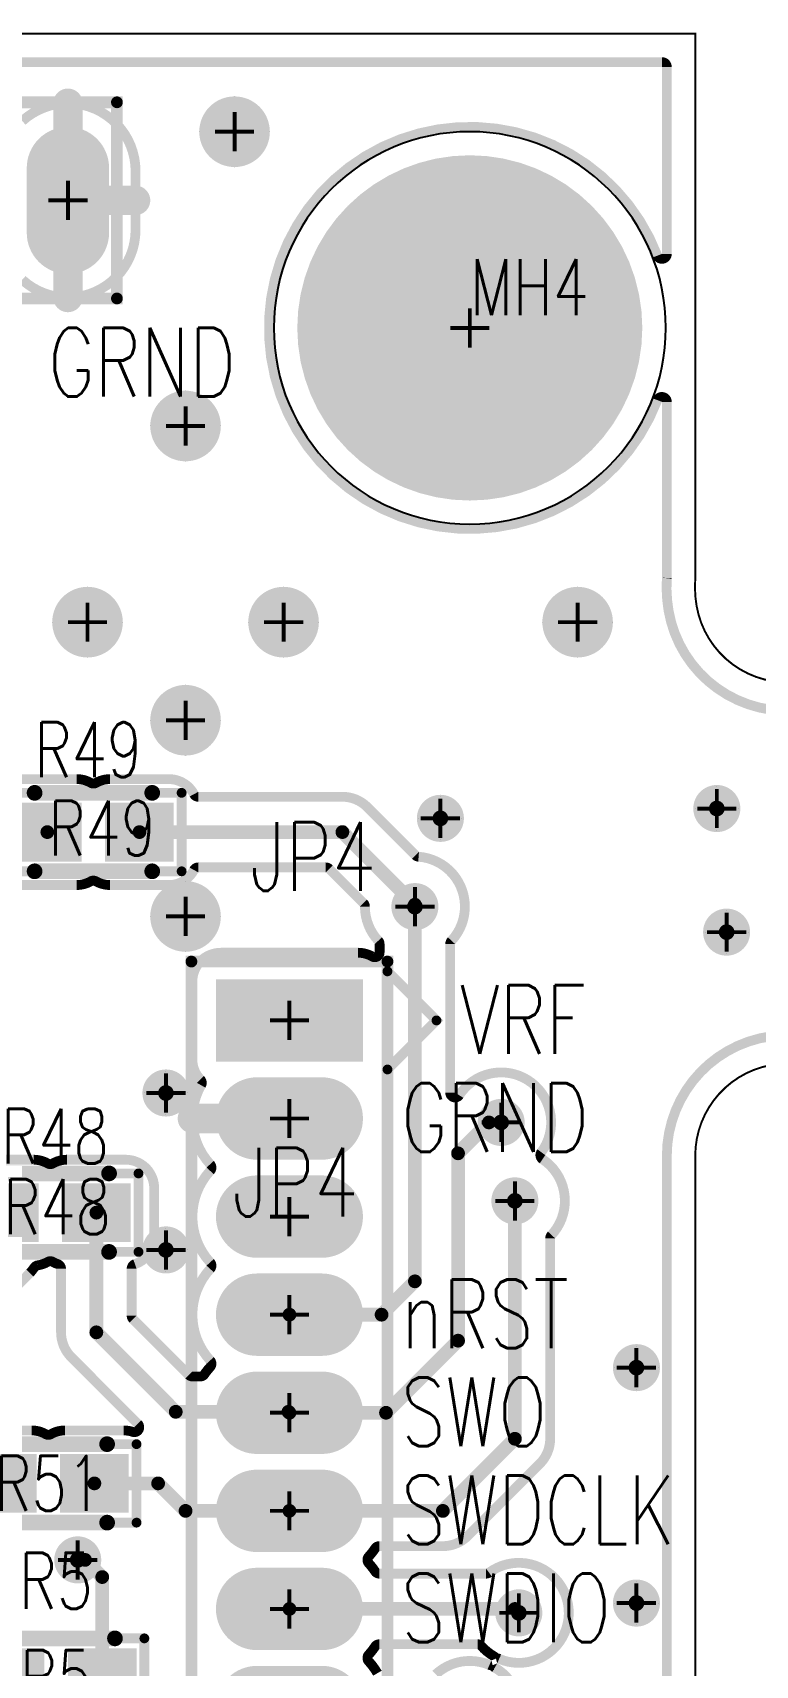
# Model space of a CAD drawing. Extents: x -0.08 to 4.16, y -0.29 to 1.7.
# Drawn here: x 2.372 to 2.741, y 0.868 to 1.7 of the extents above; entities that cross this region are included whole.
import ezdxf
from ezdxf.enums import TextEntityAlignment as Align

# ---------------------------------------------------------------- set-up
doc = ezdxf.new("R2010")
doc.units = 0
doc.header["$MEASUREMENT"] = 0
for name, pattern in [('KEEPOUT_00011110$0', [2, 1, 1]), ('SIG_11', [2, 1, 1]), ('SIG_30', [2, 1, 1]), ('SIG_69', [2, 1, 1]), ('SIG_79', [2, 1, 1]), ('SIG_80', [2, 1, 1]), ('SIG_96', [2, 1, 1]), ('SIG_97', [2, 1, 1])]:
    doc.linetypes.add(name, pattern=pattern)
doc.layers.get('0').update_dxf_attribs({"linetype": 'CONTINUOUS'})
for name, color, linetype in [('BOARD_CUTOUT_00', 130, 'CONTINUOUS'), ('BOARD_OUTLINE_00', 130, 'CONTINUOUS'), ('DRIL_NPLTE_THRU_01', 34, 'CONTINUOUS'), ('DRIL_NPLTE_THRU_02', 136, 'CONTINUOUS'), ('DRIL_NPLTE_THRU_03', 136, 'CONTINUOUS'), ('DRIL_NPLTE_THRU_04', 146, 'CONTINUOUS'), ('DRIL_NPLTE_THRU_05', 106, 'CONTINUOUS'), ('DRIL_NPLTE_THRU_06', 253, 'CONTINUOUS'), ('DRIL_PLTE_THRU_01', 34, 'CONTINUOUS'), ('DRIL_PLTE_THRU_02', 136, 'CONTINUOUS'), ('DRIL_PLTE_THRU_03', 136, 'CONTINUOUS'), ('DRIL_PLTE_THRU_04', 146, 'CONTINUOUS'), ('DRIL_PLTE_THRU_05', 106, 'CONTINUOUS'), ('DRIL_PLTE_THRU_06', 253, 'CONTINUOUS'), ('DRIL_SYMBOL', 130, 'CONTINUOUS'), ('KEEPOUT_00', 1, 'CONTINUOUS'), ('PADS_BOT', 255, 'CONTINUOUS'), ('PADS_INNER', 43, 'CONTINUOUS'), ('PADS_TOP', 43, 'CONTINUOUS'), ('PADS_XR_121', 2, 'CONTINUOUS'), ('PADS_XR_122', 2, 'CONTINUOUS'), ('PADS_XR_123', 2, 'CONTINUOUS'), ('PADS_XR_128', 2, 'CONTINUOUS'), ('PART_NAME_126', 16, 'CONTINUOUS'), ('PART_NAME_127', 1, 'CONTINUOUS'), ('PART_TOP_2DLINE_126', 16, 'CONTINUOUS'), ('PART_TOP_2DLINE_127', 1, 'CONTINUOUS'), ('POUR_OUTLINE_01', 34, 'CONTINUOUS'), ('POUR_PADTHERM_01', 34, 'CONTINUOUS'), ('POUR_VIATHERM_01', 34, 'CONTINUOUS'), ('POUR_VOID_01', 34, 'CONTINUOUS'), ('TEXT_126', 231, 'CONTINUOUS'), ('TRACE_01', 34, 'CONTINUOUS'), ('VIAPTS', 2, 'CONTINUOUS')]:
    doc.layers.add(name, color=color, linetype=linetype)
doc.styles.add('W0$005', font='simplex', dxfattribs={"width": 0.75})

# ---------------------------------------------------------------- blocks, each defined once
blk = doc.blocks.new('SMOOTH_0$001')
at = {"const_width": 0.0005}
blk.add_lwpolyline([(-0.00025, 0, 1), (0.00025, 0, 1)], format="xyb", close=True, dxfattribs=at)
blk = doc.blocks.new('BOARD_89')
at = {"layer": 'BOARD_CUTOUT_00', "const_width": 0.001}
blk.add_lwpolyline([(2.71, 1.128, -0.414214), (2.757, 1.175, -0.414214), (2.804, 1.128), (2.804, 0.56629, -0.917938), (2.71068, 0.55832, -0.060287), (2.71, 0.572)], format="xyb", close=True, dxfattribs=at)
at = {"layer": 'BOARD_OUTLINE_00', "const_width": 0.001}
blk.add_lwpolyline([(0, 0), (2.71, 0), (2.71, 0.278, -1), (2.804, 0.278), (2.804, 0), (4.155, 0), (4.155, 1.7), (2.804, 1.7), (2.804, 1.41629, -0.917938), (2.71068, 1.40832, -0.060287), (2.71, 1.422), (2.71, 1.7), (0, 1.7)], format="xyb", close=True, dxfattribs=at)
at = {"layer": 'BOARD_CUTOUT_00'}
blk.add_blockref('SMOOTH_0$001', (2.71, 1.128), dxfattribs=at)
blk = doc.blocks.new('POUR_VOID_2042')
at = {"layer": 'POUR_VOID_01', "const_width": 0.005}
blk.add_lwpolyline([(16.361, 6.74248, -1.836478), (16.33636, 6.70744, 0.305614), (16.33404, 6.709), (16.3305, 6.709, 0.276983), (16.32829, 6.70768, -0.276982), (16.3155, 6.7), (16.2855, 6.7, -0.131651), (16.27825, 6.70194, 0.267944), (16.27575, 6.70194, -0.131651), (16.2685, 6.7), (16.2385, 6.7, -0.276982), (16.22571, 6.70768, 0.276983), (16.2235, 6.709), (16.21907, 6.709, 0.189554), (16.21737, 6.70833, -2.296198), (16.21737, 6.74567, 0.189554), (16.21907, 6.745), (16.2235, 6.745, 0.276983), (16.22571, 6.74632, -0.276982), (16.2385, 6.754), (16.2685, 6.754, -0.131651), (16.27575, 6.75206, 0.267944), (16.27825, 6.75206, -0.131651), (16.2855, 6.754), (16.3155, 6.754, -0.276982), (16.32829, 6.74632, 0.276983), (16.3305, 6.745), (16.35125, 6.745, -0.125966), (16.3599, 6.74279, 0.115996)], format="xyb", close=True, dxfattribs=at)
blk = doc.blocks.new('POUR_OUTLINE_2041')
at = {"layer": 'POUR_OUTLINE_01', "const_width": 0.005}
blk.add_lwpolyline([(16.602, 6.72672), (16.602, 6.73093, 0.189554), (16.60133, 6.73263, -0.189555), (16.5945, 6.75), (16.5945, 6.75001, 0.198912), (16.59377, 6.75178), (16.57628, 6.76927, 0.198912), (16.57451, 6.77), (16.5095, 6.77, 0.276983), (16.50729, 6.76868, -0.276982), (16.4945, 6.761), (16.4645, 6.761, -0.131651), (16.45725, 6.76294, 0.267944), (16.45475, 6.76294, -0.131651), (16.4475, 6.761), (16.4175, 6.761, -0.276982), (16.40471, 6.76868, 0.276983), (16.4025, 6.77), (16.15424, 6.77, 0.198912), (16.15247, 6.76927), (16.14922, 6.76602, 0.191947), (16.14849, 6.76432, -0.645664), (16.10563, 6.74633, 0.189554), (16.10393, 6.747), (16.0927, 6.747, 0.490309), (16.09028, 6.74387, -0.063251), (16.0909, 6.739), (16.0909, 6.684, -0.557723), (16.06267, 6.66656, 0.23637), (16.06043, 6.66656, -0.236369), (16.04297, 6.66656, 0.23637), (16.04073, 6.66656, -0.236369), (16.02327, 6.66656, 0.23637), (16.02103, 6.66656, -0.236369), (16.00357, 6.66656, 0.23637), (16.00133, 6.66656, -0.236369), (15.98387, 6.66656, 0.23637), (15.98163, 6.66656, -0.236369), (15.96417, 6.66656, 0.23637), (15.96193, 6.66656, -0.236369), (15.94447, 6.66656, 0.23637), (15.94223, 6.66656, -0.236369), (15.92477, 6.66656, 0.23637), (15.92253, 6.66656, -0.236369), (15.90507, 6.66656, 0.23637), (15.90283, 6.66656, -0.100468), (15.89534, 6.66454, 0.395681), (15.893, 6.66204), (15.893, 6.66107, 0.189554), (15.89367, 6.65937, -2.296198), (15.85633, 6.65937, 0.189554), (15.857, 6.66107), (15.857, 6.662, 0.41155), (15.85452, 6.6645, -0.114273), (15.84597, 6.66656, 0.23637), (15.84373, 6.66656, -0.236369), (15.82627, 6.66656, 0.23637), (15.82403, 6.66656, -0.107369), (15.81601, 6.66451, 0.403596), (15.8136, 6.66201), (15.8136, 6.63524, 0.198912), (15.81433, 6.63347), (15.83907, 6.60873, 0.198912), (15.84084, 6.608), (15.93791, 6.608, 0.662767), (15.9397, 6.61224, -0.974783), (15.97537, 6.64867, 0.189554), (15.97707, 6.648), (16.02125, 6.648, -0.166407), (16.03228, 6.64422, 0.166407), (16.03381, 6.6437), (16.08801, 6.6437, 0.403596), (16.09051, 6.64611, -0.403598), (16.11, 6.6649), (16.165, 6.6649, -0.359148), (16.18414, 6.64911, 0.600994), (16.18837, 6.64782), (16.21527, 6.67473, -0.138272), (16.22379, 6.6795, 0.224272), (16.22546, 6.68084, -0.28709), (16.2385, 6.689), (16.2685, 6.689, -0.131651), (16.27575, 6.68706, 0.267944), (16.27825, 6.68706, -0.131651), (16.2855, 6.689), (16.3155, 6.689, -0.414214), (16.33, 6.6745), (16.33, 6.6495, -0.414214), (16.3155, 6.635), (16.2855, 6.635, -0.131651), (16.27825, 6.63694, 0.267944), (16.27575, 6.63694, -0.131651), (16.2685, 6.635), (16.2385, 6.635, -0.134178), (16.23113, 6.63702, 0.342226), (16.22809, 6.63663), (16.21822, 6.62677, 0.668179), (16.21999, 6.6225), (16.22513, 6.6225, 0.230204), (16.2271, 6.62346, -0.230202), (16.2385, 6.629), (16.2685, 6.629, -0.131651), (16.27575, 6.62706, 0.267944), (16.27825, 6.62706, -0.131651), (16.2855, 6.629), (16.3155, 6.629, -0.414214), (16.33, 6.6145), (16.33, 6.5895, -0.158521), (16.32723, 6.58097, 0.612985), (16.32925, 6.577), (16.37862, 6.577, 0.449186), (16.3811, 6.57979, -0.029485), (16.381, 6.5815), (16.381, 6.6065, -0.414214), (16.3955, 6.621), (16.4255, 6.621, -0.131651), (16.43275, 6.61906, 0.267944), (16.43525, 6.61906, -0.131651), (16.4425, 6.621), (16.4725, 6.621, -0.414214), (16.487, 6.6065), (16.487, 6.5815, -0.320694), (16.47719, 6.56778, 0.320694), (16.4755, 6.56541), (16.4755, 6.54149, 0.198912), (16.47623, 6.53972), (16.50472, 6.51123, 0.198912), (16.50649, 6.5105), (16.51054, 6.5105, 0.246638), (16.5126, 6.51158, -0.034595), (16.51557, 6.51531, 0.388942), (16.51557, 6.51869, -0.388943), (16.51557, 6.56531, 0.388942), (16.51557, 6.56869, -0.388943), (16.51557, 6.61531, 0.388942), (16.51557, 6.61869, -0.324649), (16.51095, 6.65896, 0.332005), (16.51057, 6.66192, -0.194507), (16.5065, 6.672), (16.5065, 6.712, -0.414214), (16.521, 6.7265), (16.591, 6.7265, -0.131647), (16.59825, 6.72456, 0.577342)], format="xyb", close=True, dxfattribs=at)
blk.add_blockref('POUR_VOID_2042', (0, 0))
blk = doc.blocks.new('POUR_OUTLINE_2040')
at = {"layer": 'POUR_OUTLINE_01', "const_width": 0.005}
blk.add_lwpolyline([(16.47609, 6.48225, 0.791591), (16.47865, 6.48639), (16.44477, 6.52027, -0.198912), (16.4395, 6.533), (16.4395, 6.56541, 0.320694), (16.43781, 6.56778, -0.04857), (16.43525, 6.56894, 0.267944), (16.43275, 6.56894, -0.095299), (16.42757, 6.56715, 0.215625), (16.42584, 6.56604, -0.050169), (16.42358, 6.56323), (16.40695, 6.54636, -0.200769), (16.39413, 6.541), (16.30224, 6.541, 0.668179), (16.30047, 6.53673), (16.30347, 6.53373, 0.198912), (16.30524, 6.533), (16.3155, 6.533, -0.414214), (16.33, 6.5185), (16.33, 6.4935, -0.414214), (16.3155, 6.479), (16.2855, 6.479, -0.131651), (16.27825, 6.48094, 0.267944), (16.27575, 6.48094, -0.067287), (16.27216, 6.47947, 0.247373), (16.27043, 6.4779, -0.11031), (16.26623, 6.47127), (16.25723, 6.46227, -0.085194), (16.25226, 6.45876, 0.798847), (16.25333, 6.454), (16.2685, 6.454, -0.131651), (16.27575, 6.45206, 0.267944), (16.27825, 6.45206, -0.131651), (16.2855, 6.454), (16.29051, 6.454, 0.198912), (16.29228, 6.45473), (16.30627, 6.46873, -0.198912), (16.319, 6.474), (16.33293, 6.474, 0.189554), (16.33463, 6.47467, -0.39324), (16.36937, 6.47467, 0.189554), (16.37107, 6.474), (16.3795, 6.474, 0.276983), (16.38171, 6.47532, -0.276982), (16.3945, 6.483), (16.4245, 6.483, -0.131651), (16.43175, 6.48106, 0.267944), (16.43425, 6.48106, -0.131651), (16.4415, 6.483), (16.4715, 6.483, -0.080719)], format="xyb", close=True, dxfattribs=at)
blk = doc.blocks.new('POUR_OUTLINE_2008')
at = {"layer": 'POUR_OUTLINE_01', "const_width": 0.005}
for points in [[(16.83659, 6.85584, -0.49778), (16.74939, 6.90086, -0.058234), (16.74849, 6.91741, 0.015565), (16.7485, 6.91756), (16.7485, 7.0073, 0.831395), (16.74367, 7.0082, -5.385002), (16.74367, 7.0818, 0.831395), (16.7485, 7.0827), (16.7485, 7.178, 0.414214), (16.746, 7.1805), (16.22524, 7.1805, 0.668179)], [(16.41969, 7.15043, -0.652553), (16.4775, 7.125), (16.4775, 7.095, -0.652553), (16.41969, 7.06957, 0.388942)], [(16.4175, 6.815), (16.4475, 6.815, -0.131651), (16.45475, 6.81306, 0.267944), (16.45725, 6.81306, -0.131651), (16.4645, 6.815), (16.4945, 6.815, -0.276982), (16.50729, 6.80732, 0.276983), (16.5095, 6.806), (16.583, 6.806, -0.198912), (16.59573, 6.80073), (16.6203, 6.77616, 0.179771), (16.62188, 6.77543, -0.629113), (16.63867, 6.73263, 0.189554), (16.638, 6.73093), (16.638, 6.65522, 0.747165), (16.6426, 6.65386, -1.032075), (16.68448, 6.62481, 0.429429), (16.68511, 6.62124, -0.462806), (16.68967, 6.58263, 0.189554), (16.689, 6.58093), (16.689, 6.47875, -0.198912), (16.68373, 6.46602), (16.64698, 6.42927, -0.198912), (16.63425, 6.424), (16.6018, 6.424, 0.250971), (16.59972, 6.42288, -0.038681), (16.59643, 6.41869, 0.388942), (16.59643, 6.41531, -0.038681), (16.59972, 6.41112, 0.250971), (16.6018, 6.41), (16.65633, 6.41, 0.160744), (16.65782, 6.41049, -1.726649), (16.66297, 6.36656, 0.16851), (16.66134, 6.36667, 0.16851), (16.66026, 6.36791, -0.081678), (16.65386, 6.37315, 0.215502), (16.65198, 6.374), (16.6018, 6.374, 0.250971), (16.59972, 6.37288, -0.038681), (16.59643, 6.36869, 0.388942), (16.59643, 6.36531, -0.054623), (16.60088, 6.35925, 0.267949)], [(16.63063, 6.35867, -0.296669), (16.65803, 6.36344, 0.16851), (16.65966, 6.36333, 0.16851), (16.66074, 6.36209, -0.942309), (16.63797, 6.31656, 0.16851)], [(16.7485, 6.06756), (16.7485, 6.623, -0.548444), (16.83596, 6.67875, 0.537808)]]:
    blk.add_lwpolyline(points, format="xyb", dxfattribs=at)
blk = doc.blocks.new('POUR_VIATHERM_2050')
at = {"layer": 'POUR_VIATHERM_01'}
for points in [[(16.779, 6.748), (16.779, 6.748)], [(16.768, 6.737), (16.768, 6.737)], [(16.79, 6.737), (16.79, 6.737)], [(16.779, 6.726), (16.779, 6.726)]]:
    blk.add_lwpolyline(points, dxfattribs=at)
blk = doc.blocks.new('POUR_VIATHERM_2051')
at = {"layer": 'POUR_VIATHERM_01'}
for points in [[(16.774, 6.811), (16.774, 6.811)], [(16.763, 6.8), (16.763, 6.8)], [(16.785, 6.8), (16.785, 6.8)], [(16.774, 6.789), (16.774, 6.789)]]:
    blk.add_lwpolyline(points, dxfattribs=at)
blk = doc.blocks.new('POUR_VIATHERM_2053')
at = {"layer": 'POUR_VIATHERM_01'}
for points in [[(16.633, 6.806), (16.633, 6.806)], [(16.622, 6.795), (16.622, 6.795)], [(16.644, 6.795), (16.644, 6.795)], [(16.633, 6.784), (16.633, 6.784)]]:
    blk.add_lwpolyline(points, dxfattribs=at)
blk = doc.blocks.new('POUR_VIATHERM_2054')
at = {"layer": 'POUR_VIATHERM_01'}
for points in [[(16.703, 6.913), (16.703, 6.913)], [(16.685, 6.895), (16.685, 6.895)], [(16.721, 6.895), (16.721, 6.895)], [(16.703, 6.877), (16.703, 6.877)]]:
    blk.add_lwpolyline(points, dxfattribs=at)
blk = doc.blocks.new('POUR_VIATHERM_2243')
at = {"layer": 'POUR_VIATHERM_01'}
for points in [[(16.733, 6.406), (16.733, 6.406)], [(16.722, 6.395), (16.722, 6.395)], [(16.744, 6.395), (16.744, 6.395)], [(16.733, 6.384), (16.733, 6.384)]]:
    blk.add_lwpolyline(points, dxfattribs=at)
blk = doc.blocks.new('POUR_VIATHERM_2264')
at = {"layer": 'POUR_VIATHERM_01'}
for points in [[(16.733, 6.526), (16.733, 6.526)], [(16.722, 6.515), (16.722, 6.515)], [(16.744, 6.515), (16.744, 6.515)], [(16.733, 6.504), (16.733, 6.504)]]:
    blk.add_lwpolyline(points, dxfattribs=at)
blk = doc.blocks.new('POUR_VIATHERM_2286')
at = {"layer": 'POUR_VIATHERM_01'}
for points in [[(16.503, 7.013), (16.503, 7.013)], [(16.485, 6.995), (16.485, 6.995)], [(16.521, 6.995), (16.521, 6.995)], [(16.503, 6.977), (16.503, 6.977)]]:
    blk.add_lwpolyline(points, dxfattribs=at)
blk = doc.blocks.new('POUR_VIATHERM_2287')
at = {"layer": 'POUR_VIATHERM_01'}
for points in [[(16.453, 6.913), (16.453, 6.913)], [(16.435, 6.895), (16.435, 6.895)], [(16.471, 6.895), (16.471, 6.895)], [(16.453, 6.877), (16.453, 6.877)]]:
    blk.add_lwpolyline(points, dxfattribs=at)
blk = doc.blocks.new('POUR_VIATHERM_2288')
at = {"layer": 'POUR_VIATHERM_01'}
for points in [[(16.503, 6.863), (16.503, 6.863)], [(16.485, 6.845), (16.485, 6.845)], [(16.521, 6.845), (16.521, 6.845)], [(16.503, 6.827), (16.503, 6.827)]]:
    blk.add_lwpolyline(points, dxfattribs=at)
blk = doc.blocks.new('POUR_VIATHERM_2289')
at = {"layer": 'POUR_VIATHERM_01'}
for points in [[(16.553, 6.913), (16.553, 6.913)], [(16.535, 6.895), (16.535, 6.895)], [(16.571, 6.895), (16.571, 6.895)], [(16.553, 6.877), (16.553, 6.877)]]:
    blk.add_lwpolyline(points, dxfattribs=at)
blk = doc.blocks.new('POUR_VIATHERM_2295')
at = {"layer": 'POUR_VIATHERM_01'}
for points in [[(16.528, 7.163), (16.528, 7.163)], [(16.51, 7.145), (16.51, 7.145)], [(16.546, 7.145), (16.546, 7.145)], [(16.528, 7.127), (16.528, 7.127)]]:
    blk.add_lwpolyline(points, dxfattribs=at)
blk = doc.blocks.new('POUR_PADTHERM_2405')
at = {"layer": 'POUR_PADTHERM_01', "const_width": 0.0075}
for points in [[(16.43925, 7.1595), (16.43925, 7.145, 1), (16.44675, 7.145), (16.44675, 7.1595, 1), (16.43925, 7.1595)], [(16.4775, 7.11375), (16.463, 7.11375, 1), (16.463, 7.10625), (16.4775, 7.10625, 1), (16.4775, 7.11375)], [(16.44675, 7.0605), (16.44675, 7.075, 1), (16.43925, 7.075), (16.43925, 7.0605, 1), (16.44675, 7.0605)]]:
    blk.add_lwpolyline(points, format="xyb", dxfattribs=at)
blk = doc.blocks.new('POUR_VIATHERM_2206')
at = {"layer": 'POUR_VIATHERM_01'}
for points in [[(16.503, 6.763), (16.503, 6.763)], [(16.485, 6.745), (16.485, 6.745)], [(16.521, 6.745), (16.521, 6.745)], [(16.503, 6.727), (16.503, 6.727)]]:
    blk.add_lwpolyline(points, dxfattribs=at)
blk = doc.blocks.new('POUR_VIATHERM_2207')
at = {"layer": 'POUR_VIATHERM_01'}
for points in [[(16.493, 6.666), (16.493, 6.666)], [(16.482, 6.655), (16.482, 6.655)], [(16.504, 6.655), (16.504, 6.655)], [(16.493, 6.644), (16.493, 6.644)]]:
    blk.add_lwpolyline(points, dxfattribs=at)
blk = doc.blocks.new('POUR_VIATHERM_2208')
at = {"layer": 'POUR_VIATHERM_01'}
for points in [[(16.493, 6.586), (16.493, 6.586)], [(16.504, 6.575), (16.504, 6.575)], [(16.493, 6.564), (16.493, 6.564)]]:
    blk.add_lwpolyline(points, dxfattribs=at)
blk = doc.blocks.new('POUR_PADTHERM_2399')
at = {"layer": 'POUR_PADTHERM_01', "const_width": 0.0075}
blk.add_lwpolyline([(16.5065, 6.63825), (16.521, 6.63825, 1), (16.521, 6.64575), (16.5065, 6.64575, 1), (16.5065, 6.63825)], format="xyb", dxfattribs=at)
blk = doc.blocks.new('POUR_HEADER_1')
for name in ['POUR_OUTLINE_2008', 'POUR_PADTHERM_2405', 'POUR_VIATHERM_2295', 'POUR_VIATHERM_2286', 'POUR_VIATHERM_2287', 'POUR_VIATHERM_2289', 'POUR_VIATHERM_2054', 'POUR_VIATHERM_2288', 'POUR_VIATHERM_2053', 'POUR_VIATHERM_2051', 'POUR_OUTLINE_2041', 'POUR_VIATHERM_2206', 'POUR_VIATHERM_2050', 'POUR_VIATHERM_2207', 'POUR_PADTHERM_2399', 'POUR_VIATHERM_2208', 'POUR_OUTLINE_2040', 'POUR_VIATHERM_2264', 'POUR_VIATHERM_2243']:
    blk.add_blockref(name, (-17.378, -6.845))
blk = doc.blocks.new('SMOOTH_0$006')
at = {"const_width": 0.003}
blk.add_lwpolyline([(-0.0015, 0, 1), (0.0015, 0, 1)], format="xyb", close=True, dxfattribs=at)
blk = doc.blocks.new('SMOOTH_0$005')
at = {"const_width": 0.0025}
blk.add_lwpolyline([(-0.00125, 0, 1), (0.00125, 0, 1)], format="xyb", close=True, dxfattribs=at)
blk = doc.blocks.new('PART_BODY_TOP_70')
at = {"layer": 'PART_TOP_2DLINE_126', "const_width": 0.005}
blk.add_lwpolyline([(-0.025, 0.05), (0, 0.075), (0.025, 0.05)], dxfattribs=at)
at = {"layer": 'PART_TOP_2DLINE_126', "const_width": 0.006}
blk.add_lwpolyline([(0.725, 0.05), (-0.03, 0.05), (-0.03, -0.05), (0.725, -0.05)], close=True, dxfattribs=at)
at = {"layer": 'PART_TOP_2DLINE_127', "const_width": 0.005}
blk.add_lwpolyline([(-0.025, 0.05), (0, 0.075), (0.025, 0.05)], dxfattribs=at)
at = {"layer": 'PART_TOP_2DLINE_127', "const_width": 0.006}
blk.add_lwpolyline([(0.725, 0.05), (-0.03, 0.05), (-0.03, -0.05), (0.725, -0.05)], close=True, dxfattribs=at)
at = {"layer": 'PART_TOP_2DLINE_126'}
for name, p in [('SMOOTH_0$005', (0, 0.075)), ('SMOOTH_0$006', (-0.03, 0.05)), ('SMOOTH_0$005', (-0.025, 0.05)), ('SMOOTH_0$005', (0.025, 0.05)), ('SMOOTH_0$006', (0.725, 0.05)), ('SMOOTH_0$006', (-0.03, -0.05)), ('SMOOTH_0$006', (0.725, -0.05))]:
    blk.add_blockref(name, p, dxfattribs=at)
at = {"layer": 'PART_TOP_2DLINE_127'}
for name, p in [('SMOOTH_0$005', (0, 0.075)), ('SMOOTH_0$006', (-0.03, 0.05)), ('SMOOTH_0$005', (-0.025, 0.05)), ('SMOOTH_0$005', (0.025, 0.05)), ('SMOOTH_0$006', (0.725, 0.05)), ('SMOOTH_0$006', (-0.03, -0.05)), ('SMOOTH_0$006', (0.725, -0.05))]:
    blk.add_blockref(name, p, dxfattribs=at)
blk = doc.blocks.new('DRIL_SYMBOL_0$026')
at = {"layer": 'DRIL_SYMBOL', "const_width": 0.002}
for points in [[(0, -0.01), (0, 0.01)], [(-0.01, 0), (0.01, 0)]]:
    blk.add_lwpolyline(points, dxfattribs=at)
blk = doc.blocks.new('DRIL_HOLE_0$026')
at = {"const_width": 0.013}
blk.add_lwpolyline([(-0.0065, 0, 1), (0.0065, 0, 1)], format="xyb", close=True, dxfattribs=at)
blk.add_blockref('DRIL_SYMBOL_0$026', (0, 0))
blk = doc.blocks.new('PAD_29')
at = {"const_width": 0.02}
blk.add_lwpolyline([(-0.015, -0.01), (0.015, -0.01, 1), (0.015, 0.01), (-0.015, 0.01, 1)], format="xyb", close=True, dxfattribs=at)
blk = doc.blocks.new('PAD_30')
at = {"const_width": 0.04}
blk.add_lwpolyline([(-0.035, 0), (0.035, 0)], dxfattribs=at)
blk = doc.blocks.new('PAD_31')
at = {"const_width": 0.042}
blk.add_lwpolyline([(-0.0375, 0), (0.0375, 0)], dxfattribs=at)
blk = doc.blocks.new('STK_TOP_193')
at = {"layer": 'DRIL_PLTE_THRU_01'}
blk.add_blockref('DRIL_HOLE_0$026', (0, 0), dxfattribs=at)
at = {"layer": 'DRIL_PLTE_THRU_02'}
blk.add_blockref('DRIL_HOLE_0$026', (0, 0), dxfattribs=at)
at = {"layer": 'DRIL_PLTE_THRU_03'}
blk.add_blockref('DRIL_HOLE_0$026', (0, 0), dxfattribs=at)
at = {"layer": 'DRIL_PLTE_THRU_04'}
blk.add_blockref('DRIL_HOLE_0$026', (0, 0), dxfattribs=at)
at = {"layer": 'DRIL_PLTE_THRU_05'}
blk.add_blockref('DRIL_HOLE_0$026', (0, 0), dxfattribs=at)
at = {"layer": 'DRIL_PLTE_THRU_06'}
blk.add_blockref('DRIL_HOLE_0$026', (0, 0), dxfattribs=at)
at = {"layer": 'PADS_BOT', "rotation": 90}
blk.add_blockref('PAD_30', (0, 0), dxfattribs=at)
at = {"layer": 'PADS_INNER', "rotation": 90}
blk.add_blockref('PAD_29', (0, 0), dxfattribs=at)
at = {"layer": 'PADS_TOP', "rotation": 90}
blk.add_blockref('PAD_30', (0, 0), dxfattribs=at)
at = {"layer": 'PADS_XR_121', "rotation": 90}
blk.add_blockref('PAD_31', (0, 0), dxfattribs=at)
at = {"layer": 'PADS_XR_128', "rotation": 90}
blk.add_blockref('PAD_31', (0, 0), dxfattribs=at)
blk = doc.blocks.new('PAD_32')
at = {"const_width": 0.021}
blk.add_lwpolyline([(-0.0165, -0.0105), (0.0165, -0.0105, 1), (0.0165, 0.0105), (-0.0165, 0.0105, 1)], format="xyb", close=True, dxfattribs=at)
blk = doc.blocks.new('STK_TOP_192')
at = {"layer": 'DRIL_PLTE_THRU_01'}
blk.add_blockref('DRIL_HOLE_0$026', (0, 0), dxfattribs=at)
at = {"layer": 'DRIL_PLTE_THRU_02'}
blk.add_blockref('DRIL_HOLE_0$026', (0, 0), dxfattribs=at)
at = {"layer": 'DRIL_PLTE_THRU_03'}
blk.add_blockref('DRIL_HOLE_0$026', (0, 0), dxfattribs=at)
at = {"layer": 'DRIL_PLTE_THRU_04'}
blk.add_blockref('DRIL_HOLE_0$026', (0, 0), dxfattribs=at)
at = {"layer": 'DRIL_PLTE_THRU_05'}
blk.add_blockref('DRIL_HOLE_0$026', (0, 0), dxfattribs=at)
at = {"layer": 'DRIL_PLTE_THRU_06'}
blk.add_blockref('DRIL_HOLE_0$026', (0, 0), dxfattribs=at)
at = {"layer": 'PADS_BOT', "rotation": 90}
blk.add_blockref('PAD_29', (0, 0), dxfattribs=at)
at = {"layer": 'PADS_INNER', "rotation": 90}
blk.add_blockref('PAD_29', (0, 0), dxfattribs=at)
at = {"layer": 'PADS_TOP', "rotation": 90}
blk.add_blockref('PAD_29', (0, 0), dxfattribs=at)
at = {"layer": 'PADS_XR_121', "rotation": 90}
blk.add_blockref('PAD_32', (0, 0), dxfattribs=at)
at = {"layer": 'PADS_XR_128', "rotation": 90}
blk.add_blockref('PAD_32', (0, 0), dxfattribs=at)
blk = doc.blocks.new('SYM_TOP_20')
for name, p in [('PART_BODY_TOP_70', (0, 0)), ('STK_TOP_193', (0, 0)), ('STK_TOP_192', (0.05, 0)), ('STK_TOP_192', (0.1, 0)), ('STK_TOP_192', (0.15, 0)), ('STK_TOP_192', (0.2, 0)), ('STK_TOP_192', (0.25, 0)), ('STK_TOP_192', (0.3, 0)), ('STK_TOP_192', (0.35, 0)), ('STK_TOP_192', (0.4, 0)), ('STK_TOP_192', (0.45, 0)), ('STK_TOP_192', (0.5, 0)), ('STK_TOP_192', (0.55, 0)), ('STK_TOP_192', (0.6, 0)), ('STK_TOP_192', (0.65, 0)), ('STK_TOP_192', (0.7, 0))]:
    blk.add_blockref(name, p)
blk = doc.blocks.new('PART_TOP_38')
blk.add_blockref('SYM_TOP_20', (0, 0))
at = {"layer": 'PART_NAME_126', "style": 'W0$005', "width": 0.75}
blk.add_text('J2', height=0.035, dxfattribs=at).set_placement((-0.084, 0.002))
at = {"layer": 'PART_NAME_127', "style": 'W0$005', "width": 0.75}
blk.add_text('J2', height=0.035, dxfattribs=at).set_placement((0.3595, 0.004), align=Align.MIDDLE_CENTER)
blk = doc.blocks.new('PART_TOP_44')
blk.add_blockref('SYM_TOP_20', (0, 0))
at = {"layer": 'PART_NAME_126', "style": 'W0$005', "width": 0.75}
blk.add_text('JP4', height=0.035, rotation=90, dxfattribs=at).set_placement((-0.066, -0.02))
at = {"layer": 'PART_NAME_127', "style": 'W0$005', "width": 0.75}
blk.add_text('JP4', height=0.035, rotation=90, dxfattribs=at).set_placement((0.0825, 0.003), align=Align.MIDDLE_CENTER)
blk = doc.blocks.new('SMOOTH_0$008')
at = {"const_width": 0.004}
blk.add_lwpolyline([(-0.002, 0, 1), (0.002, 0, 1)], format="xyb", close=True, dxfattribs=at)
blk = doc.blocks.new('PART_BODY_TOP_76')
at = {"layer": 'PART_TOP_2DLINE_126', "const_width": 0.008}
for points in [[(-0.03, 0.02), (0.03, 0.02)], [(-0.03, -0.02), (0.03, -0.02)]]:
    blk.add_lwpolyline(points, dxfattribs=at)
at = {"layer": 'PART_TOP_2DLINE_127', "const_width": 0.005}
for points in [[(-0.045, 0.02), (0.045, 0.02)], [(-0.045, 0.02), (-0.045, -0.02)], [(0.045, 0.02), (0.045, -0.02)], [(-0.045, -0.02), (0.045, -0.02)]]:
    blk.add_lwpolyline(points, dxfattribs=at)
at = {"layer": 'PART_TOP_2DLINE_126'}
for p in [(-0.03, 0.02), (0.03, 0.02), (-0.03, -0.02), (0.03, -0.02)]:
    blk.add_blockref('SMOOTH_0$008', p, dxfattribs=at)
at = {"layer": 'PART_TOP_2DLINE_127'}
for p in [(-0.045, 0.02), (-0.045, 0.02), (0.045, 0.02), (0.045, 0.02), (-0.045, -0.02), (-0.045, -0.02), (0.045, -0.02), (0.045, -0.02)]:
    blk.add_blockref('SMOOTH_0$005', p, dxfattribs=at)
blk = doc.blocks.new('DRIL_HOLE_0')
blk.add_lwpolyline([(0, 0, 1), (0, 0, 1)], format="xyb", close=True)
blk = doc.blocks.new('PAD_0')
blk.add_lwpolyline([(0, 0), (0, 0)])
blk = doc.blocks.new('PAD_16')
at = {"const_width": 0.03}
blk.add_lwpolyline([(-0.0175, 0), (0.0175, 0)], dxfattribs=at)
blk = doc.blocks.new('PAD_17')
at = {"const_width": 0.025}
blk.add_lwpolyline([(-0.015, 0), (0.015, 0)], dxfattribs=at)
blk = doc.blocks.new('STK_TOP_68')
at = {"layer": 'DRIL_NPLTE_THRU_01'}
blk.add_blockref('DRIL_HOLE_0', (0, 0), dxfattribs=at)
at = {"layer": 'DRIL_NPLTE_THRU_02'}
blk.add_blockref('DRIL_HOLE_0', (0, 0), dxfattribs=at)
at = {"layer": 'DRIL_NPLTE_THRU_03'}
blk.add_blockref('DRIL_HOLE_0', (0, 0), dxfattribs=at)
at = {"layer": 'DRIL_NPLTE_THRU_04'}
blk.add_blockref('DRIL_HOLE_0', (0, 0), dxfattribs=at)
at = {"layer": 'DRIL_NPLTE_THRU_05'}
blk.add_blockref('DRIL_HOLE_0', (0, 0), dxfattribs=at)
at = {"layer": 'DRIL_NPLTE_THRU_06'}
blk.add_blockref('DRIL_HOLE_0', (0, 0), dxfattribs=at)
at = {"layer": 'PADS_BOT'}
blk.add_blockref('PAD_0', (0, 0), dxfattribs=at)
at = {"layer": 'PADS_INNER'}
blk.add_blockref('PAD_0', (0, 0), dxfattribs=at)
at = {"layer": 'PADS_TOP'}
blk.add_blockref('PAD_17', (0, 0), dxfattribs=at)
at = {"layer": 'PADS_XR_121'}
blk.add_blockref('PAD_16', (0, 0), dxfattribs=at)
at = {"layer": 'PADS_XR_123'}
blk.add_blockref('PAD_17', (0, 0), dxfattribs=at)
blk = doc.blocks.new('SYM_TOP_26')
for name, p in [('PART_BODY_TOP_76', (0, 0)), ('STK_TOP_68', (-0.0235, 0)), ('STK_TOP_68', (0.0235, 0))]:
    blk.add_blockref(name, p)
blk = doc.blocks.new('PART_TOP_84')
blk.add_blockref('SYM_TOP_26', (0, 0))
at = {"layer": 'PART_NAME_126', "style": 'W0$005', "width": 0.75}
blk.add_text('R5', height=0.02863, dxfattribs=at).set_placement((-0.019, 0.035))
at = {"layer": 'PART_NAME_127', "style": 'W0$005', "width": 0.75}
blk.add_text('R5', height=0.028, dxfattribs=at).set_placement((0, 0), align=Align.MIDDLE_CENTER)
blk = doc.blocks.new('PART_BODY_TOP_86')
at = {"layer": 'KEEPOUT_00', "linetype": 'KEEPOUT_00011110$0'}
blk.add_lwpolyline([(-0.1, 0, 1), (0.1, 0, 1)], format="xyb", close=True, dxfattribs=at)
blk = doc.blocks.new('DRIL_SYMBOL_0$12')
at = {"layer": 'DRIL_SYMBOL', "const_width": 0.002}
for points in [[(0, -0.01), (0, 0.01)], [(-0.01, 0), (0.01, 0)]]:
    blk.add_lwpolyline(points, dxfattribs=at)
blk = doc.blocks.new('DRIL_HOLE_0$12')
at = {"const_width": 0.06}
blk.add_lwpolyline([(-0.03, 0, 1), (0.03, 0, 1)], format="xyb", close=True, dxfattribs=at)
blk.add_blockref('DRIL_SYMBOL_0$12', (0, 0))
blk = doc.blocks.new('PAD_59')
at = {"const_width": 0.025}
blk.add_lwpolyline([(0, -0.0125, 1), (0, 0.0125, 1)], format="xyb", close=True, dxfattribs=at)
blk = doc.blocks.new('PAD_60')
at = {"const_width": 0.075}
blk.add_lwpolyline([(0, -0.0375, 1), (0, 0.0375, 1)], format="xyb", close=True, dxfattribs=at)
blk = doc.blocks.new('PAD_5')
blk.add_lwpolyline([(0, 0, 1), (0, 0, 1)], format="xyb", close=True)
blk = doc.blocks.new('PAD_61')
at = {"const_width": 0.088}
blk.add_lwpolyline([(0, -0.044, 1), (0, 0.044, 1)], format="xyb", close=True, dxfattribs=at)
blk = doc.blocks.new('STK_TOP_224')
at = {"layer": 'DRIL_NPLTE_THRU_01'}
blk.add_blockref('DRIL_HOLE_0$12', (0, 0), dxfattribs=at)
at = {"layer": 'DRIL_NPLTE_THRU_02'}
blk.add_blockref('DRIL_HOLE_0$12', (0, 0), dxfattribs=at)
at = {"layer": 'DRIL_NPLTE_THRU_03'}
blk.add_blockref('DRIL_HOLE_0$12', (0, 0), dxfattribs=at)
at = {"layer": 'DRIL_NPLTE_THRU_04'}
blk.add_blockref('DRIL_HOLE_0$12', (0, 0), dxfattribs=at)
at = {"layer": 'DRIL_NPLTE_THRU_05'}
blk.add_blockref('DRIL_HOLE_0$12', (0, 0), dxfattribs=at)
at = {"layer": 'DRIL_NPLTE_THRU_06'}
blk.add_blockref('DRIL_HOLE_0$12', (0, 0), dxfattribs=at)
at = {"layer": 'PADS_BOT'}
blk.add_blockref('PAD_59', (0, 0), dxfattribs=at)
at = {"layer": 'PADS_INNER'}
blk.add_blockref('PAD_59', (0, 0), dxfattribs=at)
at = {"layer": 'PADS_TOP'}
blk.add_blockref('PAD_59', (0, 0), dxfattribs=at)
at = {"layer": 'PADS_XR_121'}
blk.add_blockref('PAD_60', (0, 0), dxfattribs=at)
at = {"layer": 'PADS_XR_122'}
blk.add_blockref('PAD_5', (0, 0), dxfattribs=at)
at = {"layer": 'PADS_XR_123'}
blk.add_blockref('PAD_5', (0, 0), dxfattribs=at)
at = {"layer": 'PADS_XR_128'}
blk.add_blockref('PAD_61', (0, 0), dxfattribs=at)
blk = doc.blocks.new('SYM_TOP_36')
for name in ['PART_BODY_TOP_86', 'STK_TOP_224']:
    blk.add_blockref(name, (0, 0))
blk = doc.blocks.new('PART_TOP_101')
blk.add_blockref('SYM_TOP_36', (0, 0))
at = {"layer": 'PART_NAME_126', "style": 'W0$005', "width": 0.75}
blk.add_text('MH4', height=0.02863, dxfattribs=at).set_placement((0, 0.00645))
blk = doc.blocks.new('PART_TOP_123')
blk.add_blockref('SYM_TOP_26', (0, 0))
at = {"layer": 'PART_NAME_126', "style": 'W0$005', "width": 0.75}
blk.add_text('R48', height=0.028, dxfattribs=at).set_placement((-0.025, 0.025))
at = {"layer": 'PART_NAME_127', "style": 'W0$005', "width": 0.75}
blk.add_text('R48', height=0.028, dxfattribs=at).set_placement((0.0035, 0.003), align=Align.MIDDLE_CENTER)
blk = doc.blocks.new('PART_TOP_128')
blk.add_blockref('SYM_TOP_26', (0, 0))
at = {"layer": 'PART_NAME_126', "style": 'W0$005', "width": 0.75}
blk.add_text('R49', height=0.028, dxfattribs=at).set_placement((-0.03, 0.028))
at = {"layer": 'PART_NAME_127', "style": 'W0$005', "width": 0.75}
blk.add_text('R49', height=0.028, dxfattribs=at).set_placement((0.0045, 0.002), align=Align.MIDDLE_CENTER)
blk = doc.blocks.new('PART_TOP_131')
blk.add_blockref('SYM_TOP_26', (0, 0))
at = {"layer": 'PART_NAME_126', "style": 'W0$005', "width": 0.75}
blk.add_text('R51', height=0.02863, rotation=180, dxfattribs=at).set_placement((0.102, 0.005))
at = {"layer": 'PART_NAME_127', "style": 'W0$005', "width": 0.75}
blk.add_text('R51', height=0.028, rotation=180, dxfattribs=at).set_placement((0, 0), align=Align.MIDDLE_CENTER)
blk = doc.blocks.new('SMOOTH_0$007')
at = {"const_width": 0.0035}
blk.add_lwpolyline([(-0.00175, 0, 1), (0.00175, 0, 1)], format="xyb", close=True, dxfattribs=at)
blk = doc.blocks.new('DRIL_SYMBOL_0$008')
at = {"layer": 'DRIL_SYMBOL', "const_width": 0.002}
for points in [[(0, -0.01), (0, 0.01)], [(-0.01, 0), (0.01, 0)]]:
    blk.add_lwpolyline(points, dxfattribs=at)
blk = doc.blocks.new('DRIL_HOLE_0$008')
at = {"const_width": 0.004}
blk.add_lwpolyline([(-0.002, 0, 1), (0.002, 0, 1)], format="xyb", close=True, dxfattribs=at)
blk.add_blockref('DRIL_SYMBOL_0$008', (0, 0))
blk = doc.blocks.new('PAD_79')
at = {"const_width": 0.012}
blk.add_lwpolyline([(0, -0.006, 1), (0, 0.006, 1)], format="xyb", close=True, dxfattribs=at)
blk = doc.blocks.new('PAD_80')
at = {"const_width": 0.011}
blk.add_lwpolyline([(0, -0.0055, 1), (0, 0.0055, 1)], format="xyb", close=True, dxfattribs=at)
blk = doc.blocks.new('STK_TOP_129')
at = {"layer": 'DRIL_PLTE_THRU_01'}
blk.add_blockref('DRIL_HOLE_0$008', (0, 0), dxfattribs=at)
at = {"layer": 'DRIL_PLTE_THRU_02'}
blk.add_blockref('DRIL_HOLE_0$008', (0, 0), dxfattribs=at)
at = {"layer": 'DRIL_PLTE_THRU_03'}
blk.add_blockref('DRIL_HOLE_0$008', (0, 0), dxfattribs=at)
at = {"layer": 'DRIL_PLTE_THRU_04'}
blk.add_blockref('DRIL_HOLE_0$008', (0, 0), dxfattribs=at)
at = {"layer": 'DRIL_PLTE_THRU_05'}
blk.add_blockref('DRIL_HOLE_0$008', (0, 0), dxfattribs=at)
at = {"layer": 'DRIL_PLTE_THRU_06'}
blk.add_blockref('DRIL_HOLE_0$008', (0, 0), dxfattribs=at)
at = {"layer": 'PADS_BOT'}
blk.add_blockref('PAD_79', (0, 0), dxfattribs=at)
at = {"layer": 'PADS_INNER'}
blk.add_blockref('PAD_79', (0, 0), dxfattribs=at)
at = {"layer": 'PADS_TOP'}
blk.add_blockref('PAD_80', (0, 0), dxfattribs=at)
blk = doc.blocks.new('SYM_TOP_11')
blk.add_blockref('STK_TOP_129', (0, 0))
blk = doc.blocks.new('DRIL_SYMBOL_0$018')
at = {"layer": 'DRIL_SYMBOL', "const_width": 0.002}
for points in [[(0, -0.01), (0, 0.01)], [(-0.01, 0), (0.01, 0)]]:
    blk.add_lwpolyline(points, dxfattribs=at)
blk = doc.blocks.new('DRIL_HOLE_0$018')
at = {"const_width": 0.009}
blk.add_lwpolyline([(-0.0045, 0, 1), (0.0045, 0, 1)], format="xyb", close=True, dxfattribs=at)
blk.add_blockref('DRIL_SYMBOL_0$018', (0, 0))
blk = doc.blocks.new('PAD_54')
at = {"const_width": 0.018}
blk.add_lwpolyline([(0, -0.009, 1), (0, 0.009, 1)], format="xyb", close=True, dxfattribs=at)
blk = doc.blocks.new('STK_TOP_10')
at = {"layer": 'DRIL_PLTE_THRU_01'}
blk.add_blockref('DRIL_HOLE_0$018', (0, 0), dxfattribs=at)
at = {"layer": 'DRIL_PLTE_THRU_02'}
blk.add_blockref('DRIL_HOLE_0$018', (0, 0), dxfattribs=at)
at = {"layer": 'DRIL_PLTE_THRU_03'}
blk.add_blockref('DRIL_HOLE_0$018', (0, 0), dxfattribs=at)
at = {"layer": 'DRIL_PLTE_THRU_04'}
blk.add_blockref('DRIL_HOLE_0$018', (0, 0), dxfattribs=at)
at = {"layer": 'DRIL_PLTE_THRU_05'}
blk.add_blockref('DRIL_HOLE_0$018', (0, 0), dxfattribs=at)
at = {"layer": 'DRIL_PLTE_THRU_06'}
blk.add_blockref('DRIL_HOLE_0$018', (0, 0), dxfattribs=at)
at = {"layer": 'PADS_BOT'}
blk.add_blockref('PAD_54', (0, 0), dxfattribs=at)
at = {"layer": 'PADS_INNER'}
blk.add_blockref('PAD_54', (0, 0), dxfattribs=at)
at = {"layer": 'PADS_TOP'}
blk.add_blockref('PAD_54', (0, 0), dxfattribs=at)
blk = doc.blocks.new('SYM_TOP_10')
blk.add_blockref('STK_TOP_10', (0, 0))

msp = doc.modelspace()

# ---------------------------------------------------------------- linework, layer by layer
at = {"layer": 'TRACE_01', "linetype": 'SIG_69', "const_width": 0.007}
msp.add_lwpolyline([(2.07, 1.27), (2.07, 1.27025), (2.09275, 1.293), (2.3795, 1.293)], dxfattribs=at)
at = {"layer": 'TRACE_01', "linetype": 'SIG_96', "const_width": 0.007}
for points in [[(2.4265, 1.293), (2.53, 1.293), (2.567, 1.256), (2.567, 1.255)], [(2.503, 1.047), (2.55, 1.047), (2.567, 1.064), (2.567, 1.255)]]:
    msp.add_lwpolyline(points, dxfattribs=at)
at = {"layer": 'TRACE_01', "linetype": 'SIG_97', "const_width": 0.007}
for points in [[(2.503, 0.997), (2.55225, 0.997), (2.589, 1.03375), (2.589, 1.12925), (2.60475, 1.145), (2.611, 1.145)], [(2.4045, 1.099), (2.4045, 1.038), (2.445, 0.9975), (2.5025, 0.9975), (2.503, 0.997)]]:
    msp.add_lwpolyline(points, dxfattribs=at)
at = {"layer": 'TRACE_01', "linetype": 'SIG_79', "const_width": 0.007}
for points in [[(2.503, 0.947), (2.58125, 0.947), (2.618, 0.98375), (2.618, 1.105)], [(2.4035, 0.961), (2.436, 0.961), (2.45, 0.947), (2.503, 0.947)]]:
    msp.add_lwpolyline(points, dxfattribs=at)
at = {"layer": 'TRACE_01', "linetype": 'SIG_30', "const_width": 0.007}
msp.add_lwpolyline([(2.395, 0.922), (2.39875, 0.922), (2.4075, 0.91325), (2.4075, 0.862)], dxfattribs=at)
at = {"layer": 'TRACE_01', "linetype": 'SIG_80', "const_width": 0.007}
msp.add_lwpolyline([(2.503, 0.897), (2.618, 0.897), (2.62, 0.895)], dxfattribs=at)

# ---------------------------------------------------------------- block references
for name, p in [('BOARD_89', (0, 0)), ('PART_TOP_38', (1.69, 1.615)), ('PART_TOP_101', (2.595, 1.55)), ('PART_TOP_128', (2.403, 1.293)), ('PART_TOP_123', (2.381, 1.099)), ('PART_TOP_84', (2.384, 0.862))]:
    msp.add_blockref(name, p)
at = {"linetype": 'SIG_11'}
msp.add_blockref('POUR_HEADER_1', (3.325, 1.35), dxfattribs=at)
for name, p, rotation in [('PART_TOP_44', (2.503, 1.197), 270), ('PART_TOP_131', (2.38, 0.961), 180)]:
    msp.add_blockref(name, p, dxfattribs=dict(rotation=rotation))
at = {"layer": 'TRACE_01'}
for p in [(2.3795, 1.293), (2.4265, 1.293), (2.53, 1.293), (2.567, 1.256), (2.567, 1.255), (2.567, 1.255), (2.60475, 1.145), (2.611, 1.145), (2.589, 1.12925), (2.618, 1.105), (2.4045, 1.099), (2.567, 1.064), (2.503, 1.047), (2.55, 1.047), (2.4045, 1.038), (2.589, 1.03375), (2.445, 0.9975), (2.5025, 0.9975), (2.503, 0.997), (2.503, 0.997), (2.55225, 0.997), (2.618, 0.98375), (2.4035, 0.961), (2.436, 0.961), (2.45, 0.947), (2.503, 0.947), (2.503, 0.947), (2.58125, 0.947), (2.395, 0.922), (2.39875, 0.922), (2.4075, 0.91325), (2.503, 0.897), (2.618, 0.897), (2.62, 0.895)]:
    msp.add_blockref('SMOOTH_0$007', p, dxfattribs=at)
at = {"layer": 'VIAPTS', "linetype": 'SIG_11'}
for name, p in [('SYM_TOP_10', (2.475, 1.65)), ('SYM_TOP_10', (2.45, 1.5)), ('SYM_TOP_10', (2.4, 1.4)), ('SYM_TOP_10', (2.5, 1.4)), ('SYM_TOP_10', (2.65, 1.4)), ('SYM_TOP_10', (2.45, 1.35)), ('SYM_TOP_11', (2.721, 1.305)), ('SYM_TOP_11', (2.58, 1.3)), ('SYM_TOP_10', (2.45, 1.25)), ('SYM_TOP_11', (2.726, 1.242)), ('SYM_TOP_11', (2.44, 1.16)), ('SYM_TOP_11', (2.44, 1.08)), ('SYM_TOP_11', (2.68, 1.02)), ('SYM_TOP_11', (2.68, 0.9))]:
    msp.add_blockref(name, p, dxfattribs=at)
at = {"layer": 'VIAPTS', "linetype": 'SIG_96'}
msp.add_blockref('SYM_TOP_11', (2.567, 1.255), dxfattribs=at)
at = {"layer": 'VIAPTS', "linetype": 'SIG_97'}
msp.add_blockref('SYM_TOP_11', (2.611, 1.145), dxfattribs=at)
at = {"layer": 'VIAPTS', "linetype": 'SIG_79'}
msp.add_blockref('SYM_TOP_11', (2.618, 1.105), dxfattribs=at)
at = {"layer": 'VIAPTS', "linetype": 'SIG_30'}
msp.add_blockref('SYM_TOP_11', (2.395, 0.922), dxfattribs=at)
at = {"layer": 'VIAPTS', "linetype": 'SIG_80'}
msp.add_blockref('SYM_TOP_11', (2.62, 0.895), dxfattribs=at)

# ---------------------------------------------------------------- texts
at = {"layer": 'TEXT_126', "style": 'W0$005', "width": 0.75}
for s, p in [('GRND', (2.38, 1.515)), ('VRF', (2.59, 1.18)), ('GRND', (2.56, 1.13)), ('nRST', (2.56, 1.03)), ('SWO', (2.56, 0.98)), ('SWDCLK', (2.56, 0.93)), ('SWDIO', (2.56, 0.88))]:
    msp.add_text(s, height=0.035, dxfattribs=at).set_placement(p)

doc.saveas('drawing.dxf')
